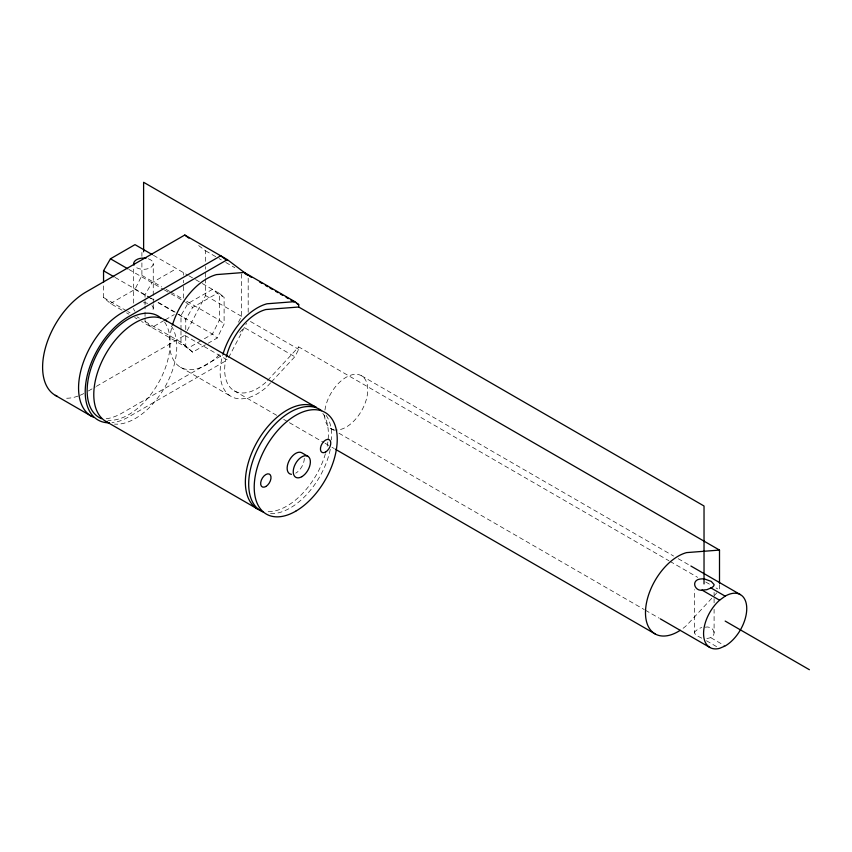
<?xml version="1.0" encoding="UTF-8"?>
<svg xmlns="http://www.w3.org/2000/svg" width="852" height="852" viewBox="0 0 852 852"><rect width="100%" height="100%" fill="white"/><g stroke="black" fill="none" stroke-linecap="round" stroke-linejoin="round"><path stroke-width="0.64" stroke-dasharray="4.26 3.19" d="M121.985 310.171L110.462 303.514L103.55 297.529L103.55 284.781M133.689 303.163L133.689 266.325M110.462 303.514L134.989 289.361L141.901 275.388L141.901 261.372M141.901 256.282L141.901 252.458M164.212 320.405L151.954 327.477L145.042 321.492L145.042 317.668M145.042 316.39L145.042 306.198M145.042 304.931L145.042 298.562M145.042 297.284L145.042 294.739L151.954 282.757L176.481 268.604M153.254 308.424L153.254 304.473M153.254 303.163L153.254 296.581M153.254 295.271L153.254 263.694M180.997 330.8L180.997 342.259L192.669 352.174L207.164 343.814M180.997 329.522L180.997 315.506L187.919 303.525L212.436 289.382L217.196 293.301L224.108 297.295L224.108 324.048L217.196 338.02L208.271 343.175M183.393 298.083L183.393 284.067M183.393 282.789L183.393 280.244M183.393 275.143L183.393 272.597M192.669 352.174L185.757 346.189L185.757 334.719M185.757 329.628L185.757 319.436L192.68 307.455L217.196 293.301M187.206 330.661L205.588 295.559L205.588 278.444M205.588 277.134L205.588 270.553M205.588 269.232L205.588 266.601M205.588 261.34L205.588 250.807L196.216 243.715M202.329 283.535L219.358 293.376L219.358 320.128L212.436 334.101L202.403 339.895M238.485 322.184L241.542 316.326L241.553 271.575M248.188 312.269L248.188 278.05M271.49 381.898L294.824 356.743L298.701 349.341L298.701 346.892L668.916 560.744M701.771 638.148L695.839 635.187L694.529 632.898L694.529 589.701M706.841 638.574L711.228 637.552A9.905 6.422 -7 0 0 714.093 632.823L714.093 609.34M714.093 602.822L714.093 596.293M714.093 594.994L714.093 592.385M719.503 584.642L719.503 589.967L716.053 587.965M694.529 632.898L694.859 631.662L697.394 629.564A9.905 6.422 -7 0 1 701.782 627.583M96.372 386.35L184.756 335.347L186.599 331.833M228.581 357.606L246.526 323.334M219.177 354.645L216.483 357.552A52.611 30.384 -60 0 1 179.176 366.371A52.611 30.384 -60 0 1 172.072 326.316M239.817 332.408L244.311 327.562L294.824 356.743M267.56 380.45L298.701 346.892M270.585 382.868L266.995 386.733A52.611 30.384 -60 0 1 229.699 395.552A52.611 30.384 -60 0 1 222.596 355.497M716.83 592.843L686.584 625.432A46.168 26.657 -60 0 1 681.323 629.564M165.331 319.766L174.245 314.612M88.342 390.993L95.222 387.021M201.296 340.534L187.919 348.255L141.581 321.492M220.721 356.115L122.006 413.092A61.429 35.475 -60 0 1 105.382 418.864M705.254 627.178C709.098 626.199 714.008 628.467 714.093 632.823M205.588 250.807L217.952 257.943M219.07 258.593L221.318 259.892M225.812 262.491L234.811 267.688M153.424 255.291L187.887 275.196M188.835 275.75L194.639 279.094M195.587 279.637L201.381 282.981M361.461 375.732L673.612 556.047M678.224 558.699L689.737 565.355M670.066 561.404L697.66 577.347M705.712 581.991L711.452 585.313M205.588 295.559L241.542 316.326M250.477 321.492L298.701 349.341M141.901 275.388L161.497 286.709M166.108 289.371L169.569 291.363M170.72 292.034L183.393 299.35M186.769 301.299L219.358 320.128L224.108 324.048M128.908 269.445L163.201 289.243M164.319 289.893L169.942 293.141M171.06 293.791L184.543 301.576M185.672 302.226L192.68 307.455M115.073 277.422L149.537 297.337M150.655 297.987L154.031 299.925M158.525 302.524L177.631 313.557M178.75 314.207L185.757 319.436M134.989 289.361L146.512 296.017M147.662 296.688L153.424 300.01M158.035 302.684L174.17 312.002M177.599 313.983L212.436 334.101L217.196 338.02M710.898 637.743L725.158 645.976M184.756 335.347L227.356 359.949L128.641 416.926A61.429 35.475 -60 0 1 112.017 422.698M706.425 640.757L717.384 647.083M330.927 428.588L334.389 430.579M338.99 433.242L644.24 609.563M645.39 610.224L659.214 618.211M103.55 297.529L126.597 310.842M127.747 311.502L130.058 312.833M136.97 316.827L139.281 318.158M145.042 321.492L180.997 342.259L185.757 346.189M126.597 312.833L128.908 314.164M134.669 317.498L136.97 318.829M234.247 390.812L276.783 415.382M283.684 419.365L288.285 422.028M289.435 422.688L323.92 442.614M325.07 443.274L330.821 446.597M331.971 447.268L334.272 448.589M180.507 367.201L231.03 396.382M219.358 293.376L224.108 297.295M265.781 382.367A46.168 26.657 -60 0 1 225.791 359.278M324.942 410.089A30.523 17.626 -60 0 1 352.387 374.72A30.523 17.626 -60 0 1 366.009 400.589A30.523 17.626 -60 0 1 335.4 429.972M334.208 429.802A30.523 17.626 -60 0 1 324.612 414.615M83.784 393.549A61.429 35.475 -60 0 1 79.236 395.626M78.118 396.052A61.429 35.475 -60 0 1 64.315 398.14M148.365 258.806A9.777 5.644 0 0 1 150.389 267.688A9.777 5.644 0 0 1 134.999 266.516M151.944 305.602A9.777 5.644 0 0 1 151.944 311.246M134.999 311.246A9.777 5.644 0 0 1 133.689 308.424M143.477 302.779A9.777 5.644 0 0 1 148.365 303.536M304.302 458.323A12.13 7.008 -60 0 1 295.719 473.179M164.596 322.067A58.692 33.888 -60 0 1 157.993 383.709A58.692 33.888 -60 0 1 107.884 420.249M171.231 325.901A58.692 33.888 -60 0 1 164.628 387.543A58.692 33.888 -60 0 1 114.53 424.083M322.823 413.454A58.692 33.888 -60 0 1 328.02 440.665M327.86 442.007A58.692 33.888 -60 0 1 326.966 447.428M325.4 453.733A58.692 33.888 -60 0 1 266.112 511.637M326.135 415.371A58.692 33.888 -60 0 1 331.566 439.952M330.278 449.345A58.692 33.888 -60 0 1 269.434 513.554"/><path stroke-width="1.28" d="M103.55 282.236L103.55 270.766L110.462 258.795L134.989 244.641L152.274 254.62M143.626 251.787L143.605 182.285L704.029 506.003L704.029 583.929M719.503 583.311L719.503 550.083L298.701 307.018L298.701 304.59L294.813 301.64L244.29 272.459L216.483 274.6A52.611 30.384 -60 0 0 172.445 325.049M719.578 600.213L725.158 596.144A30.523 17.626 -60 0 1 746.746 608.605A30.523 17.626 -60 0 1 725.158 645.976L719.567 648.351A30.523 17.626 -60 0 1 703.571 633.515A30.523 17.626 -60 0 1 719.578 600.213L702.048 590.095C696.116 591.405 691.462 583.066 697.394 579.818A9.905 4.931 6.1 0 1 704.316 578.902L711.228 581.394L714.093 584.557A9.905 4.931 6.1 0 1 711.228 587.805L706.841 589.701L702.048 590.095M244.865 273.492L248.188 275.409L227.367 259.636L184.767 235.035L86.052 292.002A61.429 35.475 -60 0 0 45.39 347.957A61.429 35.475 -60 0 0 57.393 396.404M227.367 259.636L128.652 316.614A61.429 35.475 -60 0 0 86.34 379.79A61.429 35.475 -60 0 0 109.418 422.837M294.813 301.64L267.006 303.781A52.611 30.384 -60 0 0 222.958 354.23M298.701 307.018L265.792 309.542A46.168 26.657 -60 0 0 226.334 356.871M719.503 550.083L686.584 552.607A46.168 26.657 -60 0 0 645.635 608.956A46.168 26.657 -60 0 0 680.258 630.288M249.338 276.08L251.628 277.401M259.668 282.044L261.969 283.375M265.409 285.367L267.709 286.687M269.999 288.019L272.299 289.339M275.739 291.331L278.04 292.662M280.34 293.983L282.63 295.314M286.08 297.295L288.37 298.626M290.67 299.957L294.11 301.938M296.411 303.269L298.701 304.59M690.897 566.026L740.42 594.632M710.898 587.901L725.158 596.144M110.462 258.795L127.757 268.774M725.158 621.065L809.4 669.715M103.55 270.766L113.923 276.762M164.638 319.777L316.22 407.341A58.692 33.888 -60 0 0 255.919 444.094A58.692 33.888 -60 0 0 260.989 510.561M660.364 618.882L709.897 647.488M335.422 449.26L655.05 633.877M307.87 456.289L301.789 452.774A12.13 7.008 -60 0 0 288.913 461.177A12.13 7.008 -60 0 0 291.427 474.33M105.936 421.431L257.517 508.985M55.327 395.36L91.281 416.127M226.973 260.542L220.721 255.802L122.006 312.78A61.429 35.475 -60 0 0 81.345 368.724A61.429 35.475 -60 0 0 93.347 417.171M184.767 235.035L188.931 238.187M134.02 265.153A9.777 5.644 0 0 1 146.001 258.241M109.397 423.007A58.692 33.888 -60 0 1 105.392 354.613A58.692 33.888 -60 0 1 166.736 321.183M101.558 418.715A58.692 33.888 -60 0 1 99.854 348.873A58.692 33.888 -60 0 1 161.092 318.158M263.108 512.02A58.692 33.888 -60 0 1 260.84 443.136A58.692 33.888 -60 0 1 321.641 410.664M325.602 452.018A7.338 4.239 -60 0 0 330.097 440.441A7.338 4.239 -60 0 0 321.119 445.628A7.338 4.239 -60 0 0 325.602 452.018M301.81 476.694A12.13 7.008 -60 0 0 309.233 457.556A12.13 7.008 -60 0 0 294.377 466.129A12.13 7.008 -60 0 0 301.81 476.694M295.719 511.2A58.692 33.888 -60 0 0 331.673 418.566A58.692 33.888 -60 0 0 259.775 460.059A58.692 33.888 -60 0 0 295.719 511.2M265.835 486.513A7.338 4.239 -60 0 0 270.329 474.937A7.338 4.239 -60 0 0 261.34 480.123A7.338 4.239 -60 0 0 265.835 486.513"/></g></svg>
